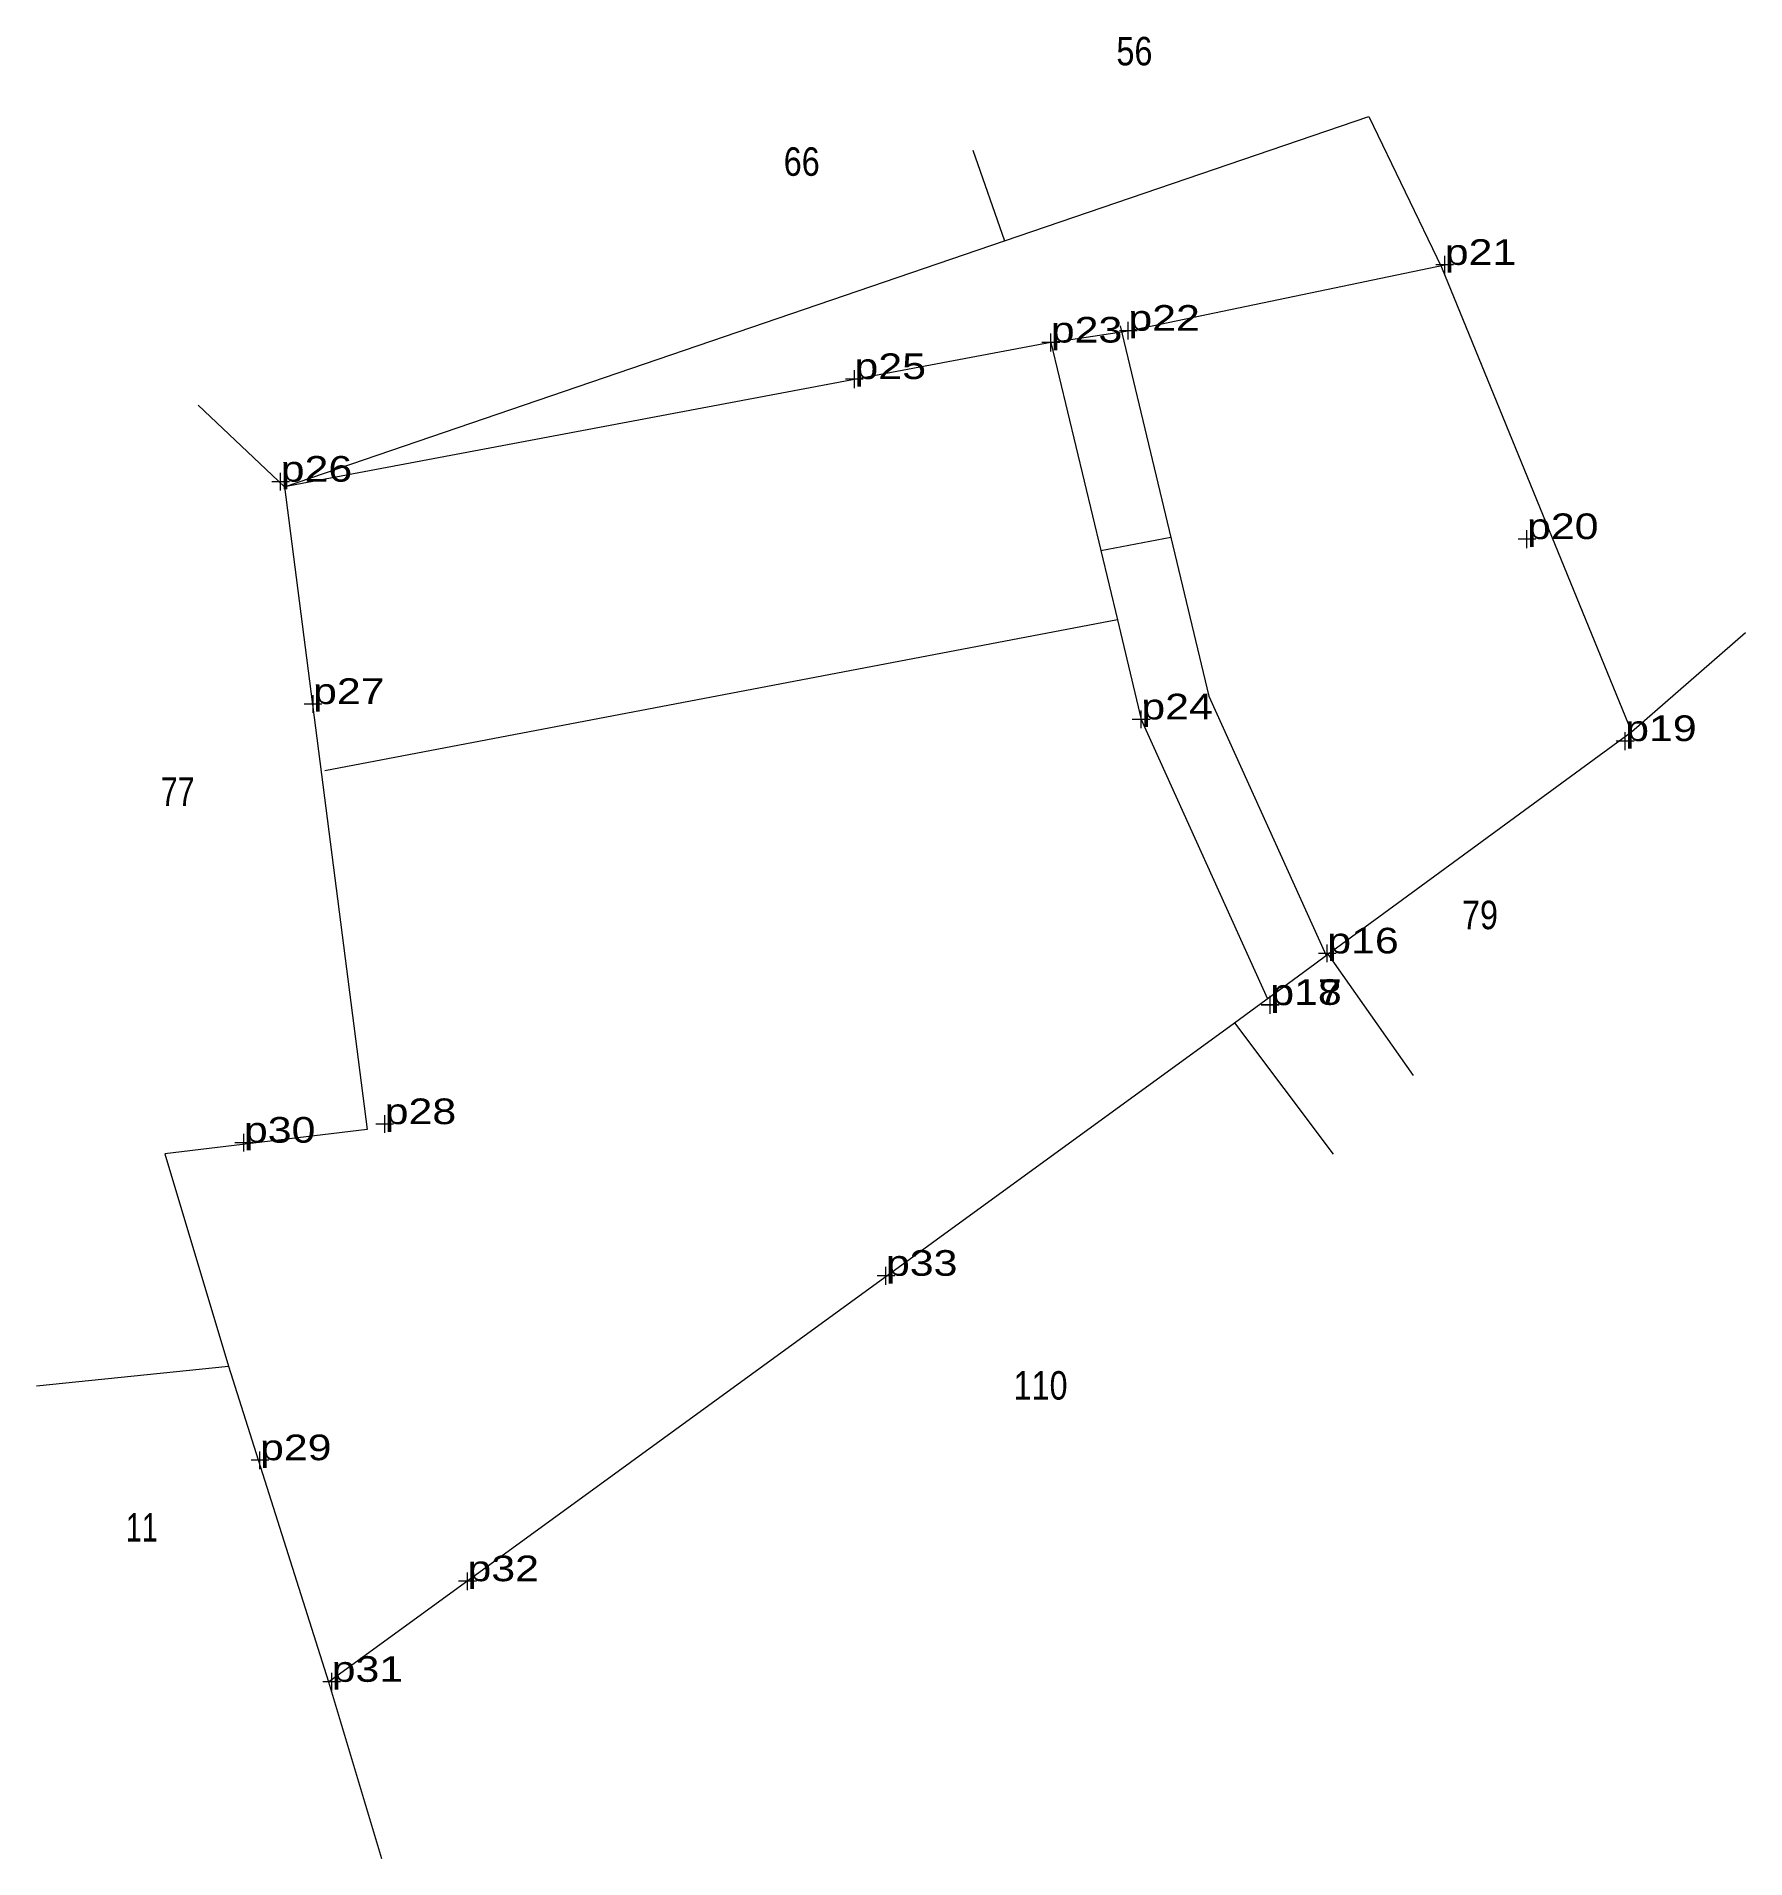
# Model space of a CAD drawing. Header units: metres. Extents: x 551012 to 551132, y 1841456 to 1841584.
import ezdxf
from ezdxf.enums import TextEntityAlignment as Align

# ---------------------------------------------------------------- set-up
doc = ezdxf.new("R2010")
doc.units = ezdxf.units.M
doc.header["$LTSCALE"] = 0.72
for name, color, linetype, lineweight in [('10', 7, 'Continuous', 13), ('15', 7, 'Continuous', 13), ('23', 7, 'Continuous', 13), ('7', 7, 'Continuous', 13)]:
    doc.layers.add(name, color=color, linetype=linetype, lineweight=lineweight)
doc.layers.add('12', color=7, linetype='Continuous')

msp = doc.modelspace()

# ---------------------------------------------------------------- linework, layer by layer
at = {"layer": '10'}
for p, q in [((551077.84, 1841575.77), (551080.06, 1841569.41)), ((551029.55, 1841552.15), (551080.06, 1841569.41)), ((551023.48, 1841557.88), (551029.55, 1841552.15)), ((551124.08, 1841534.97), (551132.08, 1841541.94)), ((551102.76, 1841519.36), (551124.08, 1841534.97)), ((551101.85, 1841518.69), (551102.76, 1841519.36)), ((551012.13, 1841489.09), (551025.6, 1841490.45)), ((551032.62, 1841468.32), (551036.34, 1841455.91))]:
    msp.add_line(p, q, dxfattribs=at)
for points in [[(551080.06, 1841569.41), (551105.63, 1841578.14), (551110.73, 1841567.58), (551124.08, 1841534.97)], [(551029.55, 1841552.15), (551035.35, 1841507.06), (551021.13, 1841505.35), (551025.6, 1841490.45), (551032.62, 1841468.32), (551096.22, 1841514.54)]]:
    msp.add_lwpolyline(points, dxfattribs=at)
at = {"layer": '15'}
for p, q in [((551088.76, 1841563.11), (551110.97, 1841567.73)), ((551083.32, 1841562.28), (551088.76, 1841563.11)), ((551083.32, 1841562.28), (551029.55, 1841552.15)), ((551086.82, 1841547.69), (551091.74, 1841548.63)), ((551087.99, 1841542.83), (551032.37, 1841532.24))]:
    msp.add_line(p, q, dxfattribs=at)
for points in [[(551088.18, 1841563.45), (551094.42, 1841537.47), (551102.64, 1841519.28)], [(551083.32, 1841562.28), (551086.82, 1841547.69), (551087.99, 1841542.83)], [(551087.99, 1841542.83), (551089.67, 1841535.84), (551098.53, 1841516.24)]]:
    msp.add_lwpolyline(points, dxfattribs=at)
at = {"layer": '23'}
for p, q in [((551102.76, 1841519.36), (551108.75, 1841510.86)), ((551096.22, 1841514.54), (551101.85, 1841518.69)), ((551096.22, 1841514.54), (551103.13, 1841505.33))]:
    msp.add_line(p, q, dxfattribs=at)
at = {"layer": '7'}
for p, q in [((551110.97, 1841567.11), (551110.97, 1841568.36)), ((551111.59, 1841567.73), (551110.34, 1841567.73)), ((551083.32, 1841561.66), (551083.32, 1841562.91)), ((551089.39, 1841563.11), (551088.14, 1841563.11)), ((551088.76, 1841562.49), (551088.76, 1841563.74)), ((551083.95, 1841562.28), (551082.7, 1841562.28)), ((551069.54, 1841559.09), (551069.54, 1841560.34)), ((551070.16, 1841559.72), (551068.92, 1841559.72)), ((551029.89, 1841552.52), (551028.64, 1841552.52)), ((551029.27, 1841551.9), (551029.27, 1841553.15)), ((551116.74, 1841547.86), (551116.74, 1841549.11)), ((551117.36, 1841548.49), (551116.11, 1841548.49)), ((551031.54, 1841536.3), (551031.54, 1841537.54)), ((551032.16, 1841536.92), (551030.92, 1841536.92)), ((551089.67, 1841535.22), (551089.67, 1841536.47)), ((551090.29, 1841535.84), (551089.04, 1841535.84)), ((551123.63, 1841533.69), (551123.63, 1841534.94)), ((551124.26, 1841534.32), (551123.01, 1841534.32)), ((551103.35, 1841519.42), (551102.1, 1841519.42)), ((551102.72, 1841518.8), (551102.72, 1841520.05)), ((551099.34, 1841515.79), (551098.09, 1841515.79)), ((551099.35, 1841515.81), (551098.1, 1841515.81)), ((551098.72, 1841515.19), (551098.72, 1841516.44)), ((551098.72, 1841515.17), (551098.72, 1841516.42)), ((551036.57, 1841506.82), (551036.57, 1841508.07)), ((551026.69, 1841505.52), (551026.69, 1841506.76)), ((551037.2, 1841507.44), (551035.95, 1841507.44)), ((551027.31, 1841506.14), (551026.06, 1841506.14)), ((551072.38, 1841496.8), (551071.13, 1841496.8)), ((551071.75, 1841496.17), (551071.75, 1841497.42)), ((551028.44, 1841483.86), (551027.19, 1841483.86)), ((551027.82, 1841483.24), (551027.82, 1841484.48)), ((551042.38, 1841474.74), (551042.38, 1841475.99)), ((551043.01, 1841475.37), (551041.76, 1841475.37)), ((551033.48, 1841468.31), (551032.23, 1841468.31)), ((551032.85, 1841467.68), (551032.85, 1841468.93))]:
    msp.add_line(p, q, dxfattribs=at)

# ---------------------------------------------------------------- texts
at = {"layer": '12', "width": 1.25}
for s, p in [('p21', (551110.97, 1841567.73)), ('p23', (551083.32, 1841562.28)), ('p22', (551088.76, 1841563.11)), ('p25', (551069.54, 1841559.72)), ('p26', (551029.27, 1841552.52)), ('p20', (551116.74, 1841548.49)), ('p27', (551031.54, 1841536.92)), ('p24', (551089.67, 1841535.84)), ('p19', (551123.63, 1841534.32)), ('p16', (551102.72, 1841519.42)), ('p18', (551098.72, 1841515.81)), ('p17', (551098.72, 1841515.79)), ('p28', (551036.57, 1841507.44)), ('p30', (551026.69, 1841506.14)), ('p33', (551071.75, 1841496.8)), ('p29', (551027.82, 1841483.86)), ('p32', (551042.38, 1841475.37)), ('p31', (551032.85, 1841468.31))]:
    msp.add_text(s, height=1.8, dxfattribs=at).set_placement(p)
at = {"layer": '15'}
for s, width, p in [('56', 0.85, (551089.19, 1841581.73)), ('66', 0.85, (551065.84, 1841573.98)), ('77', 0.8, (551022.04, 1841529.77)), ('79', 0.85, (551113.44, 1841521.12)), ('110', 0.85, (551082.6, 1841488.11)), ('11', 0.75, (551019.53, 1841478.15))]:
    msp.add_text(s, height=2, dxfattribs=dict(at, width=width)).set_placement(p, align=Align.CENTER)

doc.saveas('drawing.dxf')
